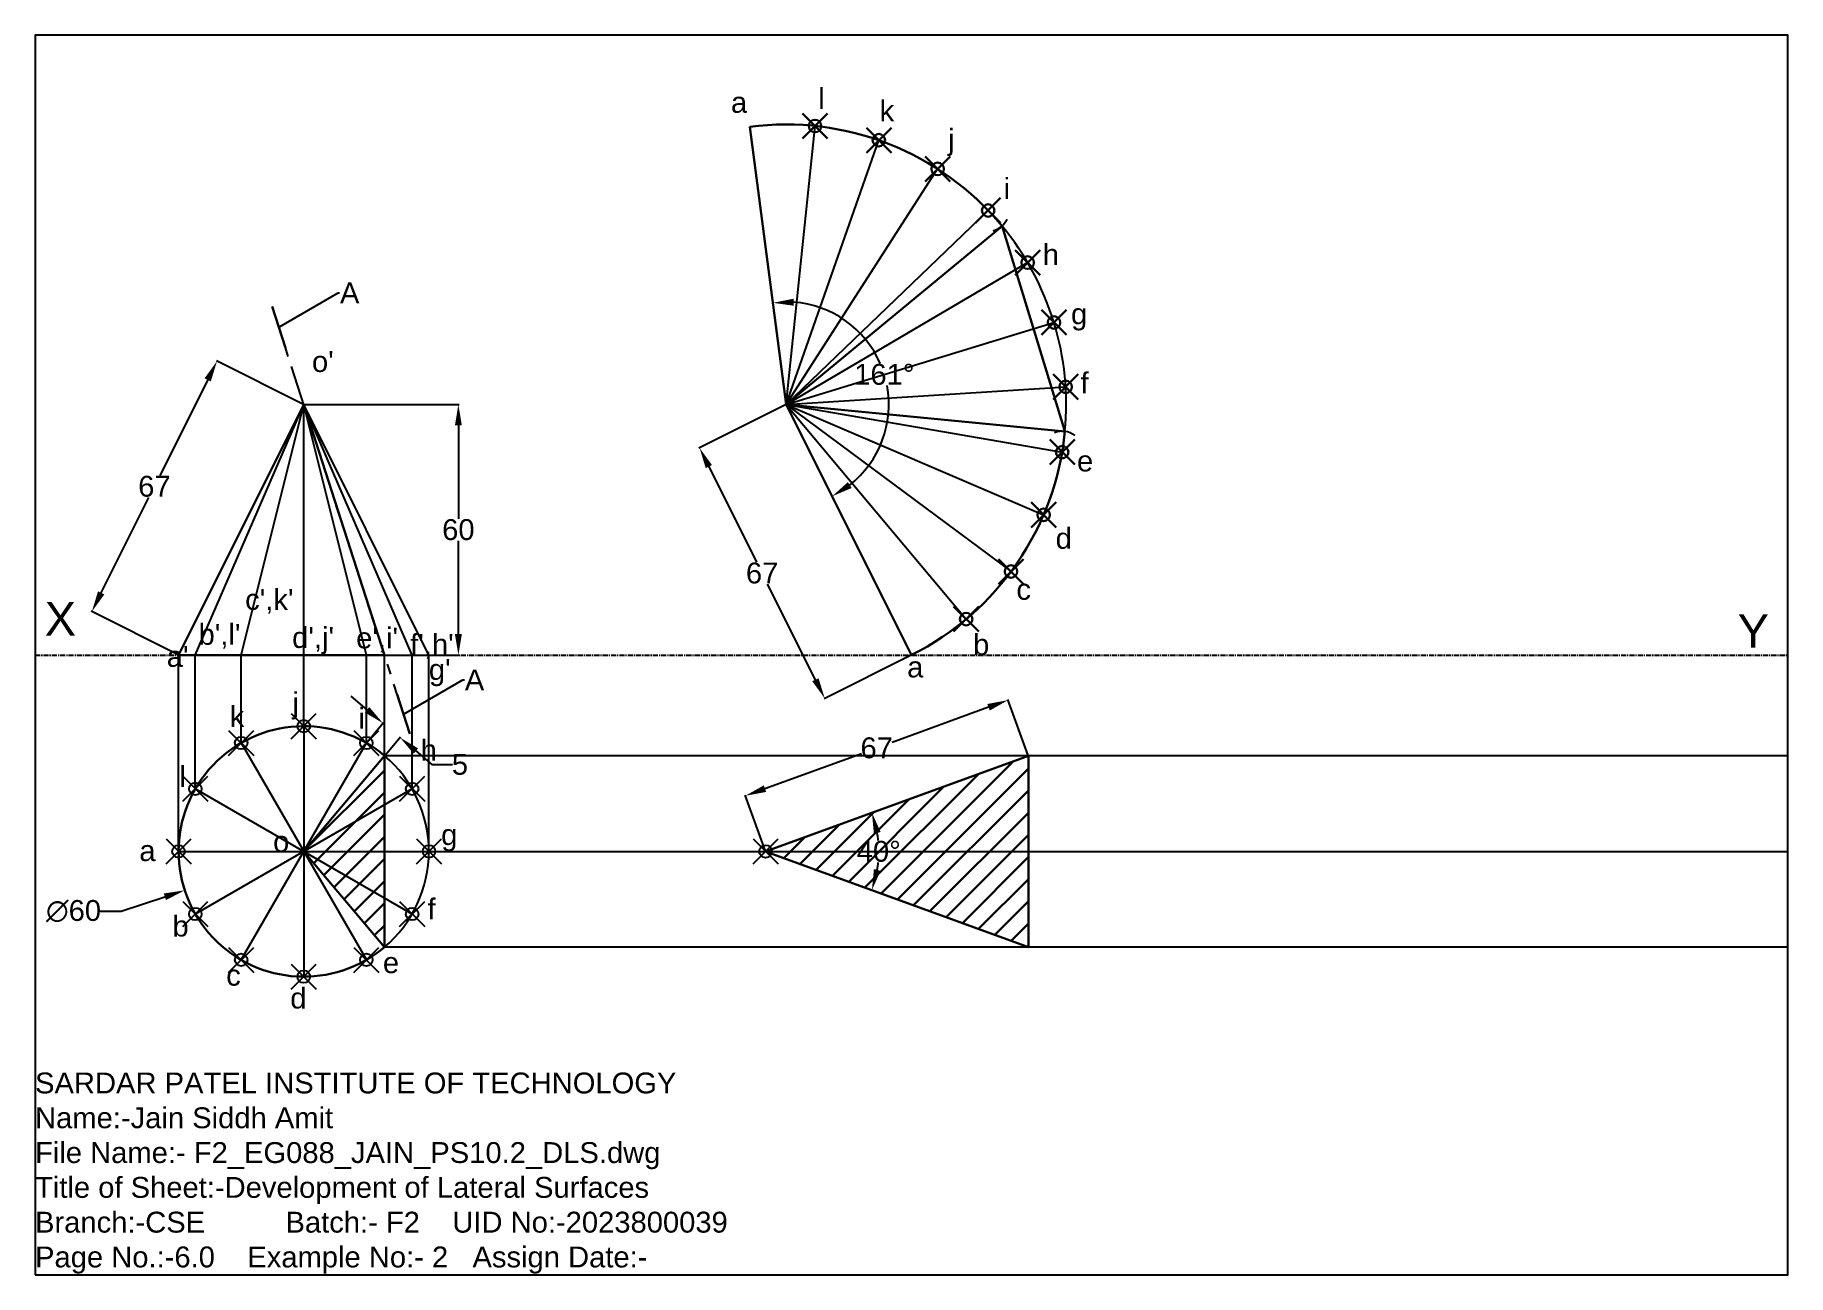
# Model space of a CAD drawing. Header units: millimetres. Extents: x 0 to 420, y 0 to 297.
import ezdxf
from ezdxf import colors
from ezdxf.entities.mleader import LeaderData, LeaderLine
from ezdxf.math import Vec2, Vec3

# ---------------------------------------------------------------- set-up
doc = ezdxf.new("R2010")
doc.units = ezdxf.units.MM
doc.header["$MEASUREMENT"] = 0
doc.header["$PDMODE"] = 35
doc.header["$PDSIZE"] = 3
doc.linetypes.add('CENTER', pattern=[2, 1.25, -0.25, 0.25, -0.25])
for name, color, linetype in [('CENTER', 2, 'CENTER'), ('DIMENSION', 4, 'Continuous'), ('PROJECTION', 3, 'Continuous'), ('TEXT', 7, 'Continuous')]:
    doc.layers.add(name, color=color, linetype=linetype)
doc.layers.add('OBJECT', color=7, linetype='Continuous', lineweight=30)
doc.styles.get("Standard").update_dxf_attribs({"font": 'arial.ttf'})
doc.dimstyles.get("Standard").update_dxf_attribs({"dimtxt": 5, "dimasz": 5, "dimexe": 0.18, "dimexo": 0.0625, "dimgap": 0.09, "dimtad": 0, "dimtih": 1, "dimtoh": 1, "dimdec": 0, "dimzin": 0, "dimdsep": 46, "dimtxsty": 'Standard', "dimcen": 0.09, "dimclrd": 256, "dimclre": 256, "dimadec": 0, "dimazin": 0, "dimtfac": 1, "dimtdec": 0, "dimtofl": 0, "dimtmove": 0, "dimatfit": 3, "dimfxl": 1, "dimtolj": 1, "dimtzin": 0, "dimlwd": -1, "dimarcsym": 0})

# ---------------------------------------------------------------- blocks, each defined once
blk = doc.blocks.new('*D1')
at = {"layer": 'Defpoints', "color": 0, "transparency": 16777216}
for p in [(43.6, 218.89), (64.38, 208.5), (34.38, 148.5)]:
    blk.add_point(p, dxfattribs=at)
at = {"layer": 'DIMENSION', "lineweight": -2, "transparency": 16777216}
for p, q in [((64.32, 208.53), (43.44, 218.97)), ((34.32, 148.53), (13.44, 158.97))]:
    blk.add_line(p, q, dxfattribs=at)
at = {"layer": 'DIMENSION', "transparency": 16777216}
for p, q in [((41.36, 214.42), (29.92, 191.53)), ((15.84, 163.36), (27.28, 186.25))]:
    blk.add_line(p, q, dxfattribs=at)
for points in [[(40.62, 214.79), (42.11, 214.04), (43.6, 218.89)], [(15.09, 163.73), (16.58, 162.99), (13.6, 158.89)]]:
    blk.add_solid(points, dxfattribs=at)
at = {"layer": 'DIMENSION', "color": 0, "transparency": 16777216, "insert": (28.6, 188.89), "char_height": 5, "attachment_point": 5}
blk.add_mtext('\\A1;67', dxfattribs=at)
blk = doc.blocks.new('*D2')
at = {"layer": 'Defpoints', "color": 0, "transparency": 16777216}
for p in [(64.38, 208.5), (64.38, 148.5), (101.43, 148.5)]:
    blk.add_point(p, dxfattribs=at)
at = {"layer": 'DIMENSION', "lineweight": -2, "transparency": 16777216}
for p, q in [((64.44, 208.5), (101.61, 208.5)), ((64.44, 148.5), (101.61, 148.5))]:
    blk.add_line(p, q, dxfattribs=at)
at = {"layer": 'DIMENSION', "transparency": 16777216}
for p, q in [((101.43, 203.5), (101.43, 181.14)), ((101.43, 153.5), (101.43, 175.86))]:
    blk.add_line(p, q, dxfattribs=at)
for points in [[(100.6, 203.5), (102.26, 203.5), (101.43, 208.5)], [(100.6, 153.5), (102.26, 153.5), (101.43, 148.5)]]:
    blk.add_solid(points, dxfattribs=at)
at = {"layer": 'DIMENSION', "color": 0, "transparency": 16777216, "insert": (101.43, 178.5), "char_height": 5, "attachment_point": 5}
blk.add_mtext('\\A1;60', dxfattribs=at)
blk = doc.blocks.new('*D3')
at = {"layer": 'Defpoints', "color": 0, "transparency": 16777216}
for p in [(92.89, 110.78), (35.86, 92.13)]:
    blk.add_point(p, dxfattribs=at)
at = {"layer": 'DIMENSION', "lineweight": -2, "transparency": 16777216}
for p, q in [((64.29, 101.45), (64.47, 101.45)), ((64.38, 101.36), (64.38, 101.54))]:
    blk.add_line(p, q, dxfattribs=at)
at = {"layer": 'DIMENSION', "transparency": 16777216}
for p, q in [((20.6, 87.14), (31.11, 90.58)), ((15.6, 87.14), (20.6, 87.14))]:
    blk.add_line(p, q, dxfattribs=at)
blk.add_solid([(30.85, 91.37), (31.37, 89.79), (35.86, 92.13)], dxfattribs=at)
at = {"layer": 'DIMENSION', "color": 0, "transparency": 16777216, "insert": (9.22, 87.14), "char_height": 5, "attachment_point": 5}
blk.add_mtext('\\A1;∅60', dxfattribs=at)
blk = doc.blocks.new('*D4')
at = {"layer": 'Defpoints', "color": 0, "transparency": 16777216}
for p in [(238, 124.37), (175.04, 101.45), (175.04, 101.45), (201.98, 98.31), (238, 78.54)]:
    blk.add_point(p, dxfattribs=at)
at = {"layer": 'DIMENSION', "transparency": 16777216}
for start, end in [(5.5932, 9.4201), (350.5799, 354.4068)]:
    blk.add_arc((175.04, 101.45), 27.12, start, end, dxfattribs=at)
for points in [[(200.99, 105.68), (202.6, 106.1), (200.52, 110.73)], [(202.6, 96.8), (200.99, 97.23), (200.52, 92.18)]]:
    blk.add_solid(points, dxfattribs=at)
at = {"layer": 'DIMENSION', "color": 0, "transparency": 16777216, "insert": (202.16, 101.45), "char_height": 5, "attachment_point": 5}
blk.add_mtext('\\A1;40°', dxfattribs=at)
blk = doc.blocks.new('*D5')
at = {"layer": 'Defpoints', "color": 0, "transparency": 16777216}
for p in [(171.23, 275.01), (180, 208.5), (180, 208.5), (204.21, 204.32), (210, 148.5)]:
    blk.add_point(p, dxfattribs=at)
at = {"layer": 'DIMENSION', "transparency": 16777216}
for start, end in [(23.6169, 85.836), (308.2454, 10.6892)]:
    blk.add_arc((180, 208.5), 24.57, start, end, dxfattribs=at)
for points in [[(181.81, 232.17), (181.76, 233.84), (176.79, 232.86)], [(195.66, 188.5), (194.76, 189.91), (190.99, 186.52)]]:
    blk.add_solid(points, dxfattribs=at)
at = {"layer": 'DIMENSION', "color": 0, "transparency": 16777216, "insert": (203.49, 215.7), "char_height": 5, "attachment_point": 5}
blk.add_mtext('\\A1;161°', dxfattribs=at)
blk = doc.blocks.new('*D6')
at = {"layer": 'Defpoints', "color": 0, "transparency": 16777216}
for p in [(79.38, 127.43), (87.43, 128.73), (83.43, 124.01)]:
    blk.add_point(p, dxfattribs=at)
at = {"layer": 'DIMENSION', "transparency": 16777216}
for p, q in [((79.55, 135.39), (75.73, 138.62)), ((91.25, 125.51), (95.06, 122.28)), ((95.06, 122.28), (100.06, 122.28))]:
    blk.add_line(p, q, dxfattribs=at)
at = {"layer": 'DIMENSION', "lineweight": -2, "transparency": 16777216}
for p, q in [((79.42, 127.48), (83.49, 132.3)), ((83.47, 124.06), (87.54, 128.87))]:
    blk.add_line(p, q, dxfattribs=at)
at = {"layer": 'DIMENSION', "transparency": 16777216}
for points in [[(80.09, 136.02), (79.01, 134.75), (83.37, 132.16)], [(91.78, 126.14), (90.71, 124.87), (87.43, 128.73)]]:
    blk.add_solid(points, dxfattribs=at)
at = {"layer": 'DIMENSION', "color": 0, "transparency": 16777216, "insert": (101.81, 122.28), "char_height": 5, "attachment_point": 5}
blk.add_mtext('\\A1;5', dxfattribs=at)
blk = doc.blocks.new('*D7')
at = {"layer": 'Defpoints', "color": 0, "transparency": 16777216}
for p in [(233.15, 137.69), (238, 124.37), (175.04, 101.45)]:
    blk.add_point(p, dxfattribs=at)
at = {"layer": 'DIMENSION', "transparency": 16777216}
for p, q in [((228.46, 135.98), (205.36, 127.57)), ((174.89, 116.49), (197.99, 124.89))]:
    blk.add_line(p, q, dxfattribs=at)
at = {"layer": 'DIMENSION', "lineweight": -2, "transparency": 16777216}
for p, q in [((237.98, 124.43), (233.09, 137.86)), ((175.02, 101.51), (170.13, 114.94))]:
    blk.add_line(p, q, dxfattribs=at)
at = {"layer": 'DIMENSION', "transparency": 16777216}
for points in [[(228.17, 136.76), (228.74, 135.2), (233.15, 137.69)], [(174.61, 117.27), (175.18, 115.7), (170.19, 114.78)]]:
    blk.add_solid(points, dxfattribs=at)
at = {"layer": 'DIMENSION', "color": 0, "transparency": 16777216, "insert": (201.67, 126.23), "char_height": 5, "attachment_point": 5}
blk.add_mtext('\\A1;67', dxfattribs=at)
blk = doc.blocks.new('*D8')
at = {"layer": 'Defpoints', "color": 0, "transparency": 16777216}
for p in [(180, 208.5), (210, 148.5), (189.21, 138.11)]:
    blk.add_point(p, dxfattribs=at)
at = {"layer": 'DIMENSION', "lineweight": -2, "transparency": 16777216}
for p, q in [((179.94, 208.47), (159.05, 198.03)), ((209.94, 148.47), (189.05, 138.03))]:
    blk.add_line(p, q, dxfattribs=at)
at = {"layer": 'DIMENSION', "transparency": 16777216}
for p, q in [((161.45, 193.63), (172.89, 170.75)), ((186.98, 142.58), (175.53, 165.46))]:
    blk.add_line(p, q, dxfattribs=at)
for points in [[(162.19, 194.01), (160.7, 193.26), (159.21, 198.11)], [(187.72, 142.95), (186.23, 142.21), (189.21, 138.11)]]:
    blk.add_solid(points, dxfattribs=at)
at = {"layer": 'DIMENSION', "color": 0, "transparency": 16777216, "insert": (174.21, 168.11), "char_height": 5, "attachment_point": 5}
blk.add_mtext('\\A1;67', dxfattribs=at)

msp = doc.modelspace()

# ---------------------------------------------------------------- hatches: boundary and pattern name
at = {"layer": 'OBJECT'}
h = msp.add_hatch(dxfattribs=at)
h.set_pattern_fill('ANSI31', color=256, scale=30)
h.paths.add_polyline_path([(83.74, 124.37), (64.38, 101.45), (83.74, 112.63)])
h.paths.add_polyline_path([(83.74, 112.63), (64.38, 101.45), (83.74, 101.45)], flags=17)
h.paths.add_polyline_path([(83.74, 101.45), (64.38, 101.45), (83.74, 90.28)], flags=17)
h.paths.add_polyline_path([(64.38, 101.45), (83.74, 78.54), (83.74, 90.28)])
h = msp.add_hatch(dxfattribs=at)
h.set_pattern_fill('ANSI31', color=256, scale=30)
h.paths.add_polyline_path([(238, 124.37), (175.04, 101.45), (238, 101.45)])
h.paths.add_polyline_path([(238, 101.45), (175.04, 101.45), (238, 78.54)])

# ---------------------------------------------------------------- linework, layer by layer
msp.add_lwpolyline([(0, 0), (420, 0), (420, 297), (0, 297)], close=True)
at = {"layer": 'CENTER', "ltscale": 10}
msp.add_line((89.83, 129.61), (56.81, 231.95), dxfattribs=at)
at = {"layer": 'CENTER'}
msp.add_line((0, 148.5), (420, 148.5), dxfattribs=at)
at = {"layer": 'OBJECT'}
for p, q in [((180, 208.5), (171.23, 275.01)), ((231.69, 251.25), (180, 208.5)), ((231.69, 251.25), (246.77, 202.08)), ((56.81, 231.95), (59.99, 222.1)), ((64.38, 208.5), (34.38, 148.5)), ((64.38, 208.5), (83.74, 148.5)), ((180, 208.5), (210, 148.5)), ((180, 208.5), (246.78, 202.05)), ((34.38, 148.5), (83.74, 148.5)), ((89.83, 129.61), (86.8, 139.02)), ((83.74, 124.37), (64.38, 101.45)), ((83.74, 78.54), (83.74, 124.37)), ((175.04, 101.45), (238, 124.37)), ((238, 78.54), (238, 124.37)), ((64.38, 101.45), (83.74, 78.54)), ((175.04, 101.45), (238, 78.54))]:
    msp.add_line(p, q, dxfattribs=at)
for centre, radius, start, end in [((180, 208.5), 67.08, 39.5943, 97.5163), ((180, 208.5), 67.08, 296.5651, 354.5098), ((64.38, 101.45), 30, 49.8043, 310.1957)]:
    msp.add_arc(centre, radius, start, end, dxfattribs=at)
for p in [(186.89, 275.23), (202.18, 271.81), (216.26, 264.94), (228.36, 254.99), (237.83, 242.5), (244.14, 228.16), (246.95, 212.74), (246.11, 197.1), (241.66, 182.08), (233.85, 168.49), (223.1, 157.1)]:
    msp.add_point(p, dxfattribs=at)
at = {"layer": 'PROJECTION'}
for p, q in [((180, 208.5), (186.89, 275.23)), ((180, 208.5), (202.18, 271.81)), ((180, 208.5), (216.26, 264.94)), ((180, 208.5), (228.36, 254.99)), ((180, 208.5), (237.83, 242.5)), ((180, 208.5), (244.14, 228.16)), ((180, 208.5), (246.95, 212.74)), ((34.38, 148.5), (64.38, 208.5)), ((38.4, 148.5), (64.38, 208.5)), ((49.38, 148.5), (64.38, 208.5)), ((64.38, 148.5), (64.38, 208.5)), ((79.38, 148.5), (64.38, 208.5)), ((90.36, 148.5), (64.38, 208.5)), ((94.38, 148.5), (64.38, 208.5)), ((180, 208.5), (246.11, 197.1)), ((180, 208.5), (241.66, 182.08)), ((180, 208.5), (233.85, 168.49)), ((180, 208.5), (223.1, 157.1)), ((34.38, 101.45), (34.38, 148.5)), ((38.4, 116.45), (38.4, 148.5)), ((49.38, 127.43), (49.38, 148.5)), ((64.38, 131.45), (64.38, 148.5)), ((79.38, 127.43), (79.38, 148.5)), ((83.74, 124.37), (83.74, 148.5)), ((90.36, 116.45), (90.36, 148.5)), ((94.38, 101.45), (94.38, 148.5)), ((64.38, 131.45), (64.38, 71.45)), ((49.38, 75.47), (79.38, 127.43)), ((49.38, 127.43), (79.38, 75.47)), ((420, 124.37), (83.74, 124.37)), ((90.36, 116.45), (38.4, 86.45)), ((90.36, 86.45), (38.4, 116.45)), ((34.38, 101.45), (94.38, 101.45)), ((94.38, 101.45), (420, 101.45)), ((420, 78.54), (83.74, 78.54))]:
    msp.add_line(p, q, dxfattribs=at)
for centre, radius, start, end in [((228.36, 254.99), 5, 284.2378, 335.2664), ((180, 208.5), 67.08, 354.5098, 39.5943), ((246.11, 197.1), 5, 52.5105, 111.9316), ((180, 208.5), 67.08, 350.2155, 354.5098), ((64.38, 101.45), 30, 310.1957, 49.8043)]:
    msp.add_arc(centre, radius, start, end, dxfattribs=at)
for p in [(64.38, 131.45), (49.38, 127.43), (79.38, 127.43), (38.4, 116.45), (90.36, 116.45), (34.38, 101.45), (94.38, 101.45), (175.04, 101.45), (38.4, 86.45), (90.36, 86.45), (49.38, 75.47), (79.38, 75.47), (64.38, 71.45)]:
    msp.add_point(p, dxfattribs=at)

# ---------------------------------------------------------------- texts
at = {"insert": (0, 48.48), "char_height": 5, "width": 199.8581, "attachment_point": 1}
msp.add_mtext('SARDAR PATEL INSTITUTE OF TECHNOLOGY\\PName:-Jain Siddh Amit\\PFile Name:- F2_EG088_JAIN_PS10.2_DLS.dwg\\PTitle of Sheet:-Development of Lateral Surfaces\\PBranch:-CSE^IBatch:- F2    UID No:-2023800039^I\\PPage No.:-6.0    Example No:- 2   Assign Date:-', dxfattribs=at)
at = {"layer": 'OBJECT', "color": 0}
for s, p in [('X', (2.34, 153.16)), ('Y', (407.98, 150.22))]:
    msp.add_text(s, height=8, dxfattribs=at).set_placement(p)
at = {"layer": 'TEXT'}
for s, p in [('a', (166.74, 278.38)), ('l', (187.66, 279.28)), ('k', (202.35, 276.37)), ('j', (218.75, 269.54)), ('i', (232.07, 257.76)), ('h', (241.45, 241.92)), ('g', (248.23, 227.72)), ("o'", (66.35, 216.3)), ('f', (250.51, 211.19)), ('e', (249.65, 192.47)), ('d', (244.53, 173.95)), ("c',k'", (50.34, 159.3)), ('c', (235.13, 161.73)), ("b',l'", (39.18, 150.94)), ("d',j'", (61.6, 150.19)), ("e',i'", (76.94, 150.08)), ("f',h'", (89.88, 148.53)), ('b', (224.76, 148.5)), ("a'", (31.56, 145.67)), ("g'", (94.36, 142.51)), ('a', (208.96, 143.13)), ('j', (61.68, 134.55)), ('k', (46.64, 131.27)), ('i', (77.49, 130.85)), ('h', (92.38, 123.22)), ('l', (34.57, 116.89)), ('o', (57.04, 101.32)), ('g', (97.31, 102.96)), ('a', (24.98, 99.13)), ('f', (94.03, 85.17)), ('b', (32.93, 81.06)), ('e', (83.34, 72.3)), ('c', (45.8, 69.29)), ('d', (61.15, 63.82))]:
    msp.add_text(s, height=5, dxfattribs=at).set_placement(p)

# ---------------------------------------------------------------- dimensions: what is measured, and where the dimension line sits
at = {"layer": 'DIMENSION'}
for base, line1, line2, picture, middle in [((204.21, 204.32), ((180, 208.5), (210, 148.5)), ((180, 208.5), (171.23, 275.01)), '*D5', (203.49, 215.7)), ((201.98, 98.31), ((175.04, 101.45), (238, 78.54)), ((175.04, 101.45), (238, 124.37)), '*D4', (202.16, 101.45))]:
    dim = msp.add_angular_dim_2l(base=base, line1=line1, line2=line2, dimstyle='Standard', dxfattribs=at)
    dim.commit()
    dim.dimension.update_dxf_attribs({"geometry": picture, "text_midpoint": middle})
for p1, p2, distance, picture, middle in [((34.38, 148.5), (64.38, 208.5), 23.23, '*D1', (28.6, 188.89)), ((180, 208.5), (210, 148.5), -23.24, '*D8', (174.21, 168.11)), ((79.38, 127.43), (83.43, 124.01), 6.19, '*D6', (101.81, 122.28)), ((175.04, 101.45), (238, 124.37), 14.18, '*D7', (201.67, 126.23))]:
    dim = msp.add_aligned_dim(p1=p1, p2=p2, distance=distance, dimstyle='Standard', dxfattribs=at)
    dim.commit()
    dim.dimension.update_dxf_attribs({"geometry": picture, "text_midpoint": middle})
dim = msp.add_linear_dim(base=(101.43, 148.5), p1=(64.38, 208.5), p2=(64.38, 148.5), angle=90, dimstyle='Standard', dxfattribs=at)
dim.commit()
dim.dimension.update_dxf_attribs({"geometry": '*D2', "text_midpoint": (101.43, 178.5)})
dim = msp.add_diameter_dim_2p(p1=(92.89, 110.78), p2=(35.86, 92.13), dimstyle='Standard', dxfattribs=at)
dim.commit()
dim.dimension.update_dxf_attribs({"geometry": '*D3', "text_midpoint": (9.22, 87.14), "dimtype": 163})

# ---------------------------------------------------------------- leaders
at = {"layer": 'OBJECT'}
ml = msp.add_multileader_mtext('Standard', dxfattribs=at)
ml.set_content('A', color=256)
ml.set_leader_properties()
ml.build(insert=Vec2(0, 0))
ml.multileader.update_dxf_attribs({"dogleg_length": 0.36, "arrow_head_size": 0.18})
ctx = ml.context
ctx.base_point, ctx.char_height, ctx.arrow_head_size, ctx.landing_gap_size, ctx.plane_origin = Vec3(72.97, 235.23), 5, 0.18, 0.09, Vec3(58.4, 227.03)
notes = []
notes.append((ctx, [(0, (1, 1, 0), (72.61, 235.23), (1, 0), 0.36, [(0, [(58.4, 227.03)], 0, [])])]))
ctx.mtext.insert, ctx.mtext.width, ctx.mtext.flow_direction = Vec3(73.06, 237.73), 5, 5
ml = msp.add_multileader_mtext('Standard', dxfattribs=at)
ml.set_content('A', color=256)
ml.set_leader_properties()
ml.build(insert=Vec2(0, 0))
ml.multileader.update_dxf_attribs({"dogleg_length": 0.36, "arrow_head_size": 0.18})
ctx = ml.context
ctx.base_point, ctx.char_height, ctx.arrow_head_size, ctx.landing_gap_size, ctx.plane_origin = Vec3(102.89, 142.52), 5, 0.18, 0.09, Vec3(88.32, 134.31)
notes.append((ctx, [(0, (1, 1, 0), (102.53, 142.52), (1, 0), 0.36, [(0, [(88.32, 134.31)], 0, [])])]))
ctx.mtext.insert, ctx.mtext.width, ctx.mtext.flow_direction = Vec3(102.98, 145.02), 5, 5
for ctx, leaders in notes:
    for number, flags, end, landing, length, lines in leaders:
        leader = LeaderData()
        leader.index, (leader.has_last_leader_line, leader.has_dogleg_vector, leader.attachment_direction) = number, flags
        leader.last_leader_point, leader.dogleg_vector, leader.dogleg_length = Vec3(end), Vec3(landing), length
        for number, points, colour, breaks in lines:
            line = LeaderLine()
            line.index, line.vertices, line.color, line.breaks = number, Vec3.list(points), colors.encode_raw_color(colour), breaks
            leader.lines.append(line)
        ctx.leaders.append(leader)

doc.saveas('drawing.dxf')
